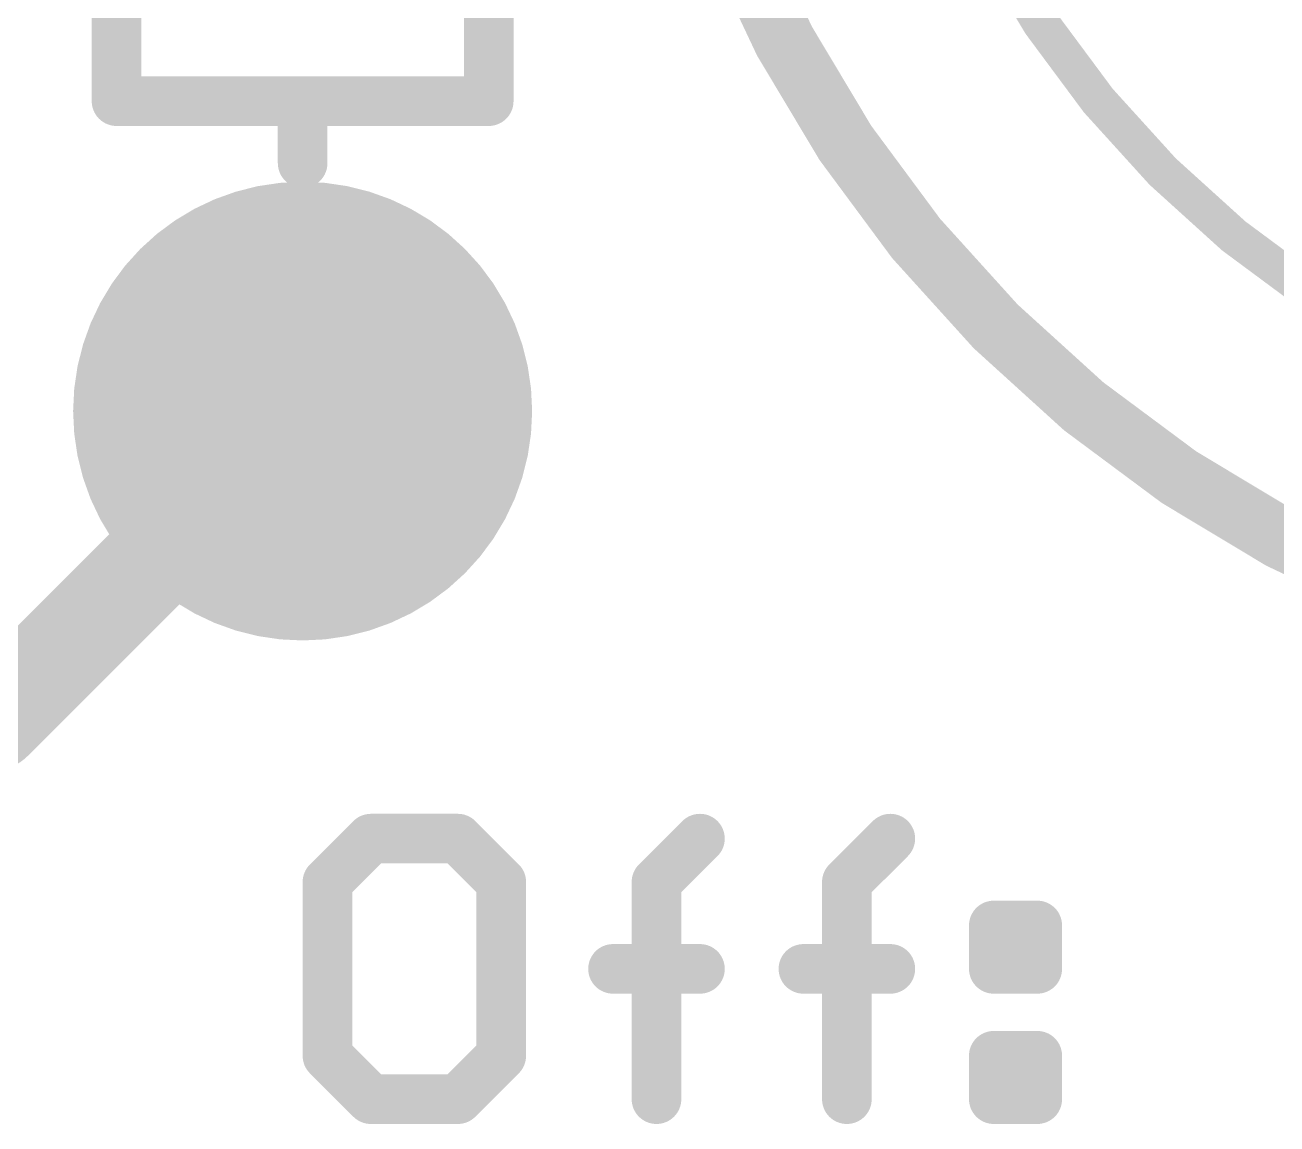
# Model space of a CAD drawing. Extents: x -0.1 to 38.2, y -26.7 to 20.4.
# Drawn here: x 24.26 to 29.39, y 3.43 to 7.93 of the extents above; entities that cross this region are included whole.
import ezdxf

# ---------------------------------------------------------------- set-up
doc = ezdxf.new("R2010")
doc.units = 0
for name, color, linetype in [('1', 12, 'CONTINUOUS'), ('17', 110, 'CONTINUOUS'), ('21', 41, 'CONTINUOUS')]:
    doc.layers.add(name, color=color, linetype=linetype)

# ---------------------------------------------------------------- blocks, each defined once
blk = doc.blocks.new('ROUNDP')
at = {"const_width": 0.5}
blk.add_lwpolyline([(0, -0.25, 1), (0, 0.25, 1), (0, -0.25)], format="xyb", dxfattribs=at)

msp = doc.modelspace()

# ---------------------------------------------------------------- linework, layer by layer
at = {"layer": '1', "const_width": 0.4064}
for points in [[(24.13, 5.08), (25.4, 6.35)], [(17.78, 5.08), (24.13, 5.08)]]:
    msp.add_lwpolyline(points, dxfattribs=at)
at = {"layer": '1', "const_width": 0.2032}
for points in [[(25.4718, 6.2782, 1), (25.3282, 6.4218)], [(24.13, 4.9784, 1), (24.13, 5.1816)], [(24.0582, 5.1518, 1), (24.2018, 5.0082)]]:
    msp.add_lwpolyline(points, format="xyb", dxfattribs=at)
at = {"layer": '21'}
for points, const_width in [([(33.655, 5.62, 5.0079), (29.845, 5.62)], 0.254), ([(31.75, 6.16, 1), (31.75, 14.16, 1), (31.75, 6.16)], 0.1524), ([(24.638, 7.6708, 1), (24.638, 7.5692)], 0.1016), ([(25.4, 7.6708, 1), (25.4, 7.5692)], 0.1016), ([(25.4508, 7.62, 1), (25.3492, 7.62)], 0.1016), ([(25.4, 7.5692, 1), (25.4, 7.6708)], 0.1016), ([(26.162, 7.5692, 1), (26.162, 7.6708)], 0.1016), ([(24.5872, 7.62, 1), (24.6888, 7.62)], 0.1016), ([(26.1112, 7.62, 1), (26.2128, 7.62)], 0.1016), ([(25.3492, 7.366, 1), (25.4508, 7.366)], 0.1016), ([(25.6796, 4.6491, 1), (25.6796, 4.5475)], 0.1016), ([(25.7155, 4.5624, 1), (25.6436, 4.6342)], 0.1016), ([(26.0714, 4.6342, 1), (25.9995, 4.5624)], 0.1016), ([(26.0355, 4.5475, 1), (26.0355, 4.6491)], 0.1016), ([(27.0628, 4.5624, 1), (26.991, 4.6342)], 0.1016), ([(27.8424, 4.5624, 1), (27.7706, 4.6342)], 0.1016), ([(25.5524, 4.4204, 1), (25.4508, 4.4204)], 0.1016), ([(26.2642, 4.4204, 1), (26.1626, 4.4204)], 0.1016), ([(26.8997, 4.4204, 1), (26.7981, 4.4204)], 0.1016), ([(27.6793, 4.4204, 1), (27.5777, 4.4204)], 0.1016), ([(25.4657, 4.4563, 1), (25.5375, 4.3844)], 0.1016), ([(26.1775, 4.3844, 1), (26.2493, 4.4563)], 0.1016), ([(26.813, 4.4563, 1), (26.8849, 4.3844)], 0.1016), ([(27.5926, 4.4563, 1), (27.6645, 4.3844)], 0.1016), ([(28.2302, 4.2932, 1), (28.2302, 4.1916)], 0.1016), ([(28.281, 4.2424, 1), (28.1794, 4.2424)], 0.1016), ([(28.4589, 4.2424, 1), (28.3573, 4.2424)], 0.1016), ([(28.4081, 4.1916, 1), (28.4081, 4.2932)], 0.1016), ([(26.671, 4.1153, 1), (26.671, 4.0137)], 0.1016), ([(27.0269, 4.0137, 1), (27.0269, 4.1153)], 0.1016), ([(27.4506, 4.1153, 1), (27.4506, 4.0137)], 0.1016), ([(27.8065, 4.0137, 1), (27.8065, 4.1153)], 0.1016), ([(28.2302, 4.1153, 1), (28.2302, 4.0137)], 0.1016), ([(28.4081, 4.0137, 1), (28.4081, 4.1153)], 0.1016), ([(28.1794, 4.0645, 1), (28.281, 4.0645)], 0.1016), ([(28.3573, 4.0645, 1), (28.4589, 4.0645)], 0.1016), ([(25.5375, 3.7445, 1), (25.4657, 3.6726)], 0.1016), ([(26.2493, 3.6726, 1), (26.1775, 3.7445)], 0.1016), ([(28.2302, 3.7594, 1), (28.2302, 3.6578)], 0.1016), ([(28.281, 3.7086, 1), (28.1794, 3.7086)], 0.1016), ([(28.4589, 3.7086, 1), (28.3573, 3.7086)], 0.1016), ([(28.4081, 3.6578, 1), (28.4081, 3.7594)], 0.1016), ([(25.4508, 3.7086, 1), (25.5524, 3.7086)], 0.1016), ([(26.1626, 3.7086, 1), (26.2642, 3.7086)], 0.1016), ([(25.6796, 3.5814, 1), (25.6796, 3.4798)], 0.1016), ([(25.6436, 3.4947, 1), (25.7155, 3.5665)], 0.1016), ([(25.9995, 3.5665, 1), (26.0714, 3.4947)], 0.1016), ([(26.0355, 3.4798, 1), (26.0355, 3.5814)], 0.1016), ([(28.2302, 3.5814, 1), (28.2302, 3.4798)], 0.1016), ([(28.4081, 3.4798, 1), (28.4081, 3.5814)], 0.1016), ([(26.7981, 3.5306, 1), (26.8997, 3.5306)], 0.1016), ([(27.5777, 3.5306, 1), (27.6793, 3.5306)], 0.1016), ([(28.1794, 3.5306, 1), (28.281, 3.5306)], 0.1016), ([(28.3573, 3.5306, 1), (28.4589, 3.5306)], 0.1016)]:
    msp.add_lwpolyline(points, format="xyb", dxfattribs=dict(at, const_width=const_width))
at = {"layer": '21', "const_width": 0.2032}
for points in [[(24.638, 7.62), (24.638, 12.7)], [(26.162, 12.7), (26.162, 7.62)], [(25.4, 7.62), (24.638, 7.62)], [(26.162, 7.62), (25.4, 7.62)], [(25.4, 7.62), (25.4, 7.366)], [(25.6796, 4.5983), (25.5016, 4.4204)], [(26.0355, 4.5983), (25.6796, 4.5983)], [(26.2134, 4.4204), (26.0355, 4.5983)], [(26.8489, 4.4204), (27.0269, 4.5983)], [(27.6285, 4.4204), (27.8065, 4.5983)], [(25.5016, 4.4204), (25.5016, 3.7086)], [(26.2134, 3.7086), (26.2134, 4.4204)], [(26.8489, 3.5306), (26.8489, 4.4204)], [(27.6285, 3.5306), (27.6285, 4.4204)], [(28.2302, 4.2424), (28.4081, 4.2424)], [(28.2302, 4.0645), (28.2302, 4.2424)], [(28.4081, 4.2424), (28.4081, 4.0645)], [(26.671, 4.0645), (27.0269, 4.0645)], [(27.4506, 4.0645), (27.8065, 4.0645)], [(28.4081, 4.0645), (28.2302, 4.0645)], [(25.5016, 3.7086), (25.6796, 3.5306)], [(26.0355, 3.5306), (26.2134, 3.7086)], [(28.2302, 3.7086), (28.4081, 3.7086)], [(28.2302, 3.5306), (28.2302, 3.7086)], [(28.4081, 3.7086), (28.4081, 3.5306)], [(25.6796, 3.5306), (26.0355, 3.5306)], [(28.4081, 3.5306), (28.2302, 3.5306)]]:
    msp.add_lwpolyline(points, dxfattribs=at)

# ---------------------------------------------------------------- block references
at = {"layer": '17', "xscale": 1.8796, "yscale": 1.8796, "rotation": 90}
msp.add_blockref('ROUNDP', (25.4, 6.35), dxfattribs=at)
msp.add_blockref('ROUNDP', (25.4, 6.35), dxfattribs=at)

doc.saveas('drawing.dxf')
